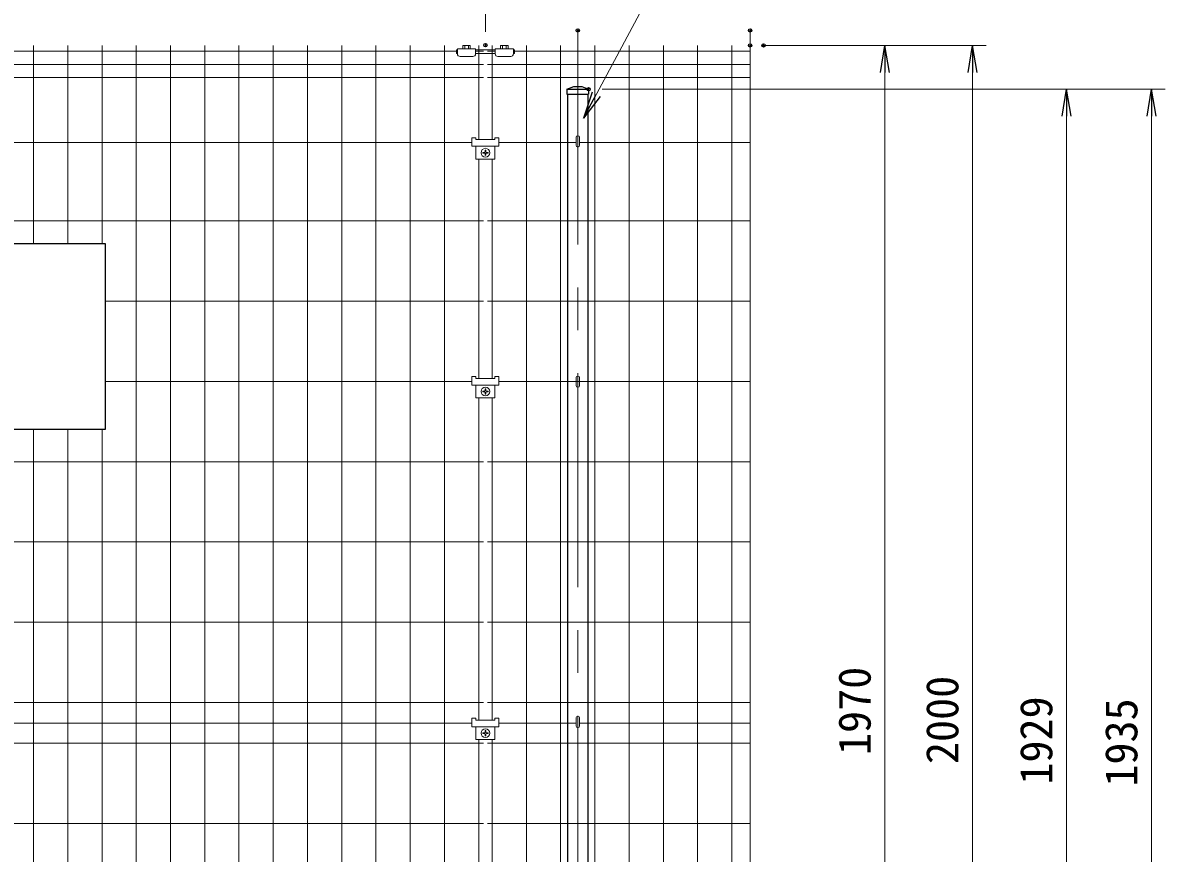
# Model space of a CAD drawing. Units: millimetres, scale not verified. Extents: x -4200 to 4200, y -2970 to 2970.
# Drawn here: x -2158 to -464, y 309 to 1540 of the extents above; entities that cross this region are included whole.
import ezdxf
from ezdxf.enums import TextEntityAlignment as Align

# ---------------------------------------------------------------- set-up
doc = ezdxf.new("R2010")
doc.units = ezdxf.units.MM
doc.header["$LTSCALE"] = 10
doc.header["$PDMODE"] = 32
doc.header["$PDSIZE"] = 5
doc.linetypes.add('USER1', pattern=[50.8, 31.75, -6.35, 6.35, -6.35])
for name, color, linetype, lineweight in [('0-0_D-STR-DIM', 7, 'Continuous', 13), ('0-1_D-STR3', 3, 'Continuous', 13), ('0-2_D-BMK', 2, 'USER1', 13), ('0-3_D-STR1', 1, 'Continuous', 25), ('0-4_D-STR2', 7, 'Continuous', 13), ('0-5_0', 7, 'Continuous', 25), ('0-6_Defpoints', 7, 'Continuous', 25), ('0-7_D-STR-TXT', 7, 'Continuous', 13)]:
    doc.layers.add(name, color=color, linetype=linetype, lineweight=lineweight)
doc.styles.add('ＭＳ ゴシック', font='')
doc.styles.get('ＭＳ ゴシック').set_extended_font_data('MS Gothic')

# ---------------------------------------------------------------- blocks, each defined once
blk = doc.blocks.new('_Open')
at = {"layer": '0-5_0'}
blk.add_line((-10, 1.667), (0, 0), dxfattribs=at)
blk.add_lwpolyline([(-10, -1.667), (0, 0), (-10, 0)], dxfattribs=at)

msp = doc.modelspace()

# ---------------------------------------------------------------- linework, layer by layer
at = {"layer": '0-0_D-STR-DIM'}
for p, q in [((-1471.69, 1527.05), (-1471.69, 1748.91)), ((-1079.3, 1528.91), (-1079.3, -549.93)), ((-1059.3, 1506.65), (-859.3, 1506.65)), ((-1039.3, 1506.65), (-729.3, 1506.65)), ((-879.3, 1466.65), (-879.3, -423.35)), ((-749.3, 1466.65), (-749.3, -453.35)), ((-1298.77, 1441.65), (-589.99, 1441.65)), ((-1298.77, 1441.65), (-463.87, 1441.65)), ((-609.99, 1401.65), (-609.99, -447.35)), ((-483.87, 1401.65), (-483.87, -453.35))]:
    msp.add_line(p, q, dxfattribs=at)
at = {"layer": '0-1_D-STR3'}
for p, q in [((-1514.72, 1494.82), (-1514.72, 1500.22)), ((-1514.72, 1500.22), (-1513.22, 1500.22)), ((-1514.72, 1494.82), (-1513.22, 1494.82)), ((-1513.22, 1501.82), (-1486.22, 1501.82)), ((-1513.22, 1501.82), (-1513.22, 1494.32)), ((-1505.22, 1501.82), (-1505.22, 1506.45)), ((-1505.22, 1501.82), (-1494.21, 1501.82)), ((-1504.72, 1501.82), (-1494.72, 1501.82)), ((-1503.85, 1506.82), (-1495.59, 1506.82)), ((-1502.47, 1501.82), (-1502.47, 1506.45)), ((-1496.96, 1501.82), (-1496.96, 1506.45)), ((-1494.21, 1506.45), (-1494.21, 1501.82)), ((-1486.22, 1501.82), (-1486.22, 1494.32)), ((-1486.22, 1500.22), (-1457.22, 1500.22)), ((-1486.22, 1494.82), (-1457.22, 1494.82)), ((-1457.22, 1501.82), (-1430.22, 1501.82)), ((-1457.22, 1501.82), (-1457.22, 1494.32)), ((-1449.23, 1501.82), (-1449.23, 1506.45)), ((-1449.23, 1501.82), (-1438.22, 1501.82)), ((-1448.72, 1501.82), (-1438.72, 1501.82)), ((-1448.72, 1501.82), (-1438.72, 1501.82)), ((-1447.85, 1506.82), (-1439.59, 1506.82)), ((-1446.48, 1501.82), (-1446.48, 1506.45)), ((-1440.97, 1501.82), (-1440.97, 1506.45)), ((-1438.22, 1506.45), (-1438.22, 1501.82)), ((-1430.22, 1501.82), (-1430.22, 1494.32)), ((-1430.22, 1500.22), (-1428.72, 1500.22)), ((-1430.22, 1496.42), (-1428.72, 1496.42)), ((-1430.22, 1494.82), (-1428.72, 1494.82)), ((-1428.72, 1500.22), (-1428.72, 1494.82)), ((-1509.22, 1490.32), (-1490.22, 1490.32)), ((-1453.22, 1490.32), (-1434.22, 1490.32)), ((-1491.72, 1369.95), (-1491.72, 1357.15)), ((-1491.72, 1357.15), (-1451.72, 1357.15)), ((-1485.72, 1367.05), (-1457.72, 1367.05)), ((-1485.72, 1357.15), (-1485.72, 1338.15)), ((-1457.72, 1369.95), (-1457.72, 1367.05)), ((-1457.72, 1369.95), (-1451.72, 1369.95)), ((-1457.72, 1357.15), (-1457.72, 1338.15)), ((-1451.72, 1369.95), (-1451.72, 1357.15)), ((-1337.37, 1370.82), (-1337.37, 1358.65)), ((-1332.17, 1370.82), (-1332.17, 1358.65)), ((-1485.72, 1338.15), (-1457.72, 1338.15)), ((-1475.19, 1348.15), (-1473.19, 1348.15)), ((-1475.19, 1347.15), (-1473.19, 1347.15)), ((-1472.19, 1351.15), (-1472.19, 1349.15)), ((-1472.19, 1344.15), (-1472.19, 1346.15)), ((-1471.19, 1351.15), (-1471.19, 1349.15)), ((-1471.19, 1344.15), (-1471.19, 1346.15)), ((-1468.19, 1348.15), (-1470.19, 1348.15)), ((-1468.19, 1347.15), (-1470.19, 1347.15)), ((-1491.76, 1015.95), (-1485.76, 1015.95)), ((-1491.76, 1015.95), (-1491.76, 1003.15)), ((-1491.76, 1003.15), (-1451.76, 1003.15)), ((-1485.76, 1015.95), (-1485.76, 1013.05)), ((-1485.76, 1013.05), (-1457.76, 1013.05)), ((-1485.76, 1003.15), (-1485.76, 984.15)), ((-1457.76, 1015.95), (-1451.76, 1015.95)), ((-1457.76, 1015.95), (-1457.76, 1013.05)), ((-1457.76, 1003.15), (-1457.76, 984.15)), ((-1451.76, 1015.95), (-1451.76, 1003.15)), ((-1337.37, 1014.82), (-1337.37, 1002.65)), ((-1332.17, 1014.82), (-1332.17, 1002.65)), ((-1485.76, 984.15), (-1457.76, 984.15)), ((-1475.22, 994.15), (-1473.22, 994.15)), ((-1475.22, 993.15), (-1473.22, 993.15)), ((-1472.22, 997.15), (-1472.22, 995.15)), ((-1472.22, 990.15), (-1472.22, 992.15)), ((-1471.22, 997.15), (-1471.22, 995.15)), ((-1471.22, 990.15), (-1471.22, 992.15)), ((-1468.22, 994.15), (-1470.22, 994.15)), ((-1468.22, 993.15), (-1470.22, 993.15)), ((-1491.72, 509.45), (-1491.72, 496.65)), ((-1457.72, 509.45), (-1457.72, 506.55)), ((-1457.72, 509.45), (-1451.72, 509.45)), ((-1451.72, 509.45), (-1451.72, 496.65)), ((-1337.37, 510.32), (-1337.37, 498.15)), ((-1332.17, 510.32), (-1332.17, 498.15)), ((-1491.72, 496.65), (-1451.72, 496.65)), ((-1485.72, 506.55), (-1457.72, 506.55)), ((-1485.72, 496.65), (-1485.72, 477.65)), ((-1457.72, 496.65), (-1457.72, 477.65)), ((-1485.72, 477.65), (-1457.72, 477.65)), ((-1475.19, 487.65), (-1473.19, 487.65)), ((-1475.19, 486.65), (-1473.19, 486.65)), ((-1472.19, 490.65), (-1472.19, 488.65)), ((-1472.19, 483.65), (-1472.19, 485.65)), ((-1471.19, 490.65), (-1471.19, 488.65)), ((-1471.19, 483.65), (-1471.19, 485.65)), ((-1468.19, 487.65), (-1470.19, 487.65)), ((-1468.19, 486.65), (-1470.19, 486.65))]:
    msp.add_line(p, q, dxfattribs=at)
for points in [[(-1491.72, 1369.95), (-1485.72, 1369.95), (-1485.72, 1367.05)], [(-1491.72, 509.45), (-1485.72, 509.45), (-1485.72, 506.55)]]:
    msp.add_lwpolyline(points, dxfattribs=at)
for centre in [(-1471.69, 1347.65), (-1471.72, 993.65), (-1471.69, 487.15)]:
    msp.add_circle(centre, 6.5, dxfattribs=at)
for centre, radius, start, end in [((-1509.22, 1494.32), 4, 180, 270), ((-1503.85, 1504.07), 2.75, 60, 120), ((-1499.72, 1496.36), 10.46, 74.73852, 105.26148), ((-1495.59, 1504.07), 2.75, 60, 120), ((-1490.22, 1494.32), 4, 270, 0), ((-1453.22, 1494.32), 4, 180, 270), ((-1447.85, 1504.07), 2.75, 60, 120), ((-1443.72, 1496.36), 10.46, 74.73852, 105.26148), ((-1439.59, 1504.07), 2.75, 60, 120), ((-1434.22, 1494.32), 4, 270, 0), ((-1334.77, 1358.65), 2.6, 180, 0), ((-1475.19, 1347.65), 0.5, 90.00001, 270), ((-1473.19, 1349.15), 1, 270, 0.00001), ((-1473.19, 1346.15), 1, 0, 90), ((-1471.69, 1351.15), 0.5, 0, 179.99999), ((-1471.69, 1344.15), 0.5, 180.00002, 0.00001), ((-1470.19, 1349.15), 1, 180, 270), ((-1470.19, 1346.15), 1, 90, 180), ((-1468.19, 1347.65), 0.5, 270.00049, 90.00046), ((-1334.77, 1002.65), 2.6, 180, 0), ((-1475.22, 993.65), 0.5, 90.00001, 270), ((-1473.22, 995.15), 1, 270, 0.00001), ((-1473.22, 992.15), 1, 0, 90), ((-1471.72, 997.15), 0.5, 0, 179.99999), ((-1471.72, 990.15), 0.5, 180.00002, 0.00001), ((-1470.22, 995.15), 1, 180, 270), ((-1470.22, 992.15), 1, 90, 180), ((-1468.22, 993.65), 0.5, 270.00049, 90.00046), ((-1334.77, 498.15), 2.6, 180, 0), ((-1475.19, 487.15), 0.5, 90.00001, 270), ((-1473.19, 488.65), 1, 270, 0.00001), ((-1473.19, 485.65), 1, 0, 90), ((-1471.69, 490.65), 0.5, 0, 179.99999), ((-1471.69, 483.65), 0.5, 180.00002, 0.00001), ((-1470.19, 488.65), 1, 180, 270), ((-1470.19, 485.65), 1, 90, 180), ((-1468.19, 487.15), 0.5, 270.00049, 90.00046)]:
    msp.add_arc(centre, radius, start, end, dxfattribs=at)
for centre in [(-1334.77, 1370.8), (-1334.77, 1014.8), (-1334.77, 510.3)]:
    msp.add_ellipse(centre, major_axis=(-2.6, 0), ratio=0.649974, start_param=3.1415927, end_param=6.2831853, dxfattribs=at)
at = {"layer": '0-2_D-BMK'}
msp.add_line((-1334.77, 1528.91), (-1334.77, -549.93), dxfattribs=at)
at = {"layer": '0-3_D-STR1'}
for p, q in [((-1350.77, 1441.65), (-1340.77, 1445.65)), ((-1350.77, 1441.65), (-1318.77, 1441.65)), ((-1350.77, 1441.65), (-1350.77, 1434.65)), ((-1340.77, 1445.65), (-1328.77, 1445.65)), ((-1328.77, 1445.65), (-1318.77, 1441.65)), ((-1318.77, 1441.65), (-1318.77, 1434.65)), ((-1350.77, 1434.65), (-1318.77, 1434.65)), ((-1349.77, 1434.65), (-1349.77, -399.35)), ((-1319.77, 1434.65), (-1319.77, -399.35))]:
    msp.add_line(p, q, dxfattribs=at)
at = {"layer": '0-4_D-STR2'}
for p, q in [((-1513.22, 1498.22), (-3430.23, 1498.22)), ((-2141.71, 1506.65), (-2141.71, 1212.46)), ((-2090.94, 1506.65), (-2090.94, 1212.46)), ((-2040.17, 1506.65), (-2040.17, 1212.46)), ((-1989.4, 1506.65), (-1989.4, -463.35)), ((-1938.63, 1506.65), (-1938.63, -463.35)), ((-1887.86, 1506.65), (-1887.86, -463.35)), ((-1837.09, 1506.65), (-1837.09, -463.35)), ((-1786.32, 1506.65), (-1786.32, -463.35)), ((-1735.56, 1506.65), (-1735.56, -463.35)), ((-1684.79, 1506.65), (-1684.79, -463.35)), ((-1634.02, 1506.65), (-1634.02, -463.35)), ((-1583.25, 1506.65), (-1583.25, -463.35)), ((-1532.48, 1506.65), (-1532.48, -463.35)), ((-1474.71, 1498.22), (-1486.22, 1498.22)), ((-1481.71, 1506.65), (-1481.71, 1367.05)), ((-1457.22, 1498.22), (-1468.72, 1498.22)), ((-1461.71, 1506.65), (-1461.71, 1367.05)), ((-1079.3, 1498.22), (-1430.22, 1498.22)), ((-1410.94, 1506.65), (-1410.94, -463.35)), ((-1360.17, 1506.65), (-1360.17, -463.35)), ((-1309.4, 1506.65), (-1309.4, -463.35)), ((-1258.63, 1506.65), (-1258.63, -463.35)), ((-1207.86, 1506.65), (-1207.86, -463.35)), ((-1157.09, 1506.65), (-1157.09, -463.35)), ((-1106.32, 1506.65), (-1106.32, -463.35)), ((-1474.71, 1478.65), (-3468.72, 1478.65)), ((-1079.3, 1478.65), (-1468.72, 1478.65)), ((-1474.71, 1459.08), (-3468.72, 1459.08)), ((-1079.3, 1459.08), (-1468.72, 1459.08)), ((-1491.72, 1362.65), (-3332.17, 1362.65)), ((-1337.37, 1362.65), (-1451.72, 1362.65)), ((-1079.3, 1362.65), (-1332.17, 1362.65)), ((-1079.3, 1362.65), (-1332.17, 1362.65)), ((-1481.71, 1338.15), (-1481.71, 1013.05)), ((-1461.71, 1338.15), (-1461.71, 1013.05)), ((-1474.73, 1246.65), (-3468.72, 1246.65)), ((-1079.3, 1246.65), (-1468.72, 1246.65)), ((-1474.73, 1127.65), (-2034.77, 1127.65)), ((-1079.3, 1127.65), (-1468.72, 1127.65)), ((-1491.76, 1008.65), (-2034.77, 1008.65)), ((-1079.3, 1008.65), (-1451.76, 1008.65)), ((-1481.71, 984.15), (-1481.71, 506.55)), ((-1461.71, 984.15), (-1461.71, 506.55)), ((-2141.71, 937.72), (-2141.71, -463.35)), ((-2090.94, 937.72), (-2090.94, -463.35)), ((-2040.17, 937.72), (-2040.17, -463.35)), ((-1474.73, 889.65), (-3468.72, 889.65)), ((-1079.3, 889.65), (-1468.72, 889.65)), ((-1474.73, 770.65), (-3468.72, 770.65)), ((-1079.3, 770.65), (-1468.72, 770.65)), ((-1474.73, 651.65), (-3468.72, 651.65)), ((-1079.3, 651.65), (-1468.72, 651.65)), ((-1474.73, 532.65), (-3468.72, 532.65)), ((-1349.77, 532.65), (-1468.72, 532.65)), ((-1079.3, 532.65), (-1468.71, 532.65)), ((-1491.72, 502.15), (-3332.17, 502.15)), ((-1349.77, 502.15), (-1451.72, 502.15)), ((-1337.37, 502.15), (-1451.72, 502.15)), ((-1079.3, 502.15), (-1332.17, 502.15)), ((-1481.71, 477.65), (-1481.71, 0.75)), ((-1461.71, 477.65), (-1461.71, 0.75)), ((-1474.73, 472.35), (-3468.72, 472.35)), ((-1349.77, 472.35), (-1468.72, 472.35)), ((-1079.3, 472.35), (-1468.71, 472.35)), ((-1474.73, 353.35), (-3468.72, 353.35)), ((-1079.3, 353.35), (-1468.72, 353.35))]:
    msp.add_line(p, q, dxfattribs=at)
at = {"layer": '0-6_Defpoints'}
msp.add_lwpolyline([(-2634.77, 937.72), (-2034.77, 937.72), (-2034.77, 1212.46), (-2634.77, 1212.46)], close=True, dxfattribs=at)
for p in [(-1334.77, 1528.91), (-1079.3, 1528.91), (-1471.69, 1507.05), (-1079.3, 1506.65), (-1059.3, 1506.65), (-1318.77, 1441.65)]:
    msp.add_point(p, dxfattribs=at)
at = {"layer": '0-7_D-STR-TXT'}
msp.add_lwpolyline([(-678.37, 1624.16), (-1205.61, 1624.16), (-1325.4, 1400.52)], dxfattribs=at)

# ---------------------------------------------------------------- block references
at = {"layer": '0-0_D-STR-DIM', "xscale": 4, "yscale": 4, "rotation": 90}
for p in [(-879.3, 1506.65), (-749.3, 1506.65), (-609.99, 1441.65), (-483.87, 1441.65)]:
    msp.add_blockref('_Open', p, dxfattribs=at)
at = {"layer": '0-7_D-STR-TXT', "xscale": 4, "yscale": 4, "rotation": 241.82519}
msp.add_blockref('_Open', (-1326.34, 1398.76), dxfattribs=at)

# ---------------------------------------------------------------- texts
at = {"layer": '0-0_D-STR-DIM', "style": 'ＭＳ ゴシック'}
for s, p in [('1970', (-886.05, 454.75)), ('2000', (-756.05, 441.4)), ('1929', (-616.74, 410.9)), ('1935', (-490.62, 407.9))]:
    msp.add_text(s, height=48.09, rotation=90, dxfattribs=at).set_placement(p, align=Align.BOTTOM_LEFT)

doc.saveas('drawing.dxf')
